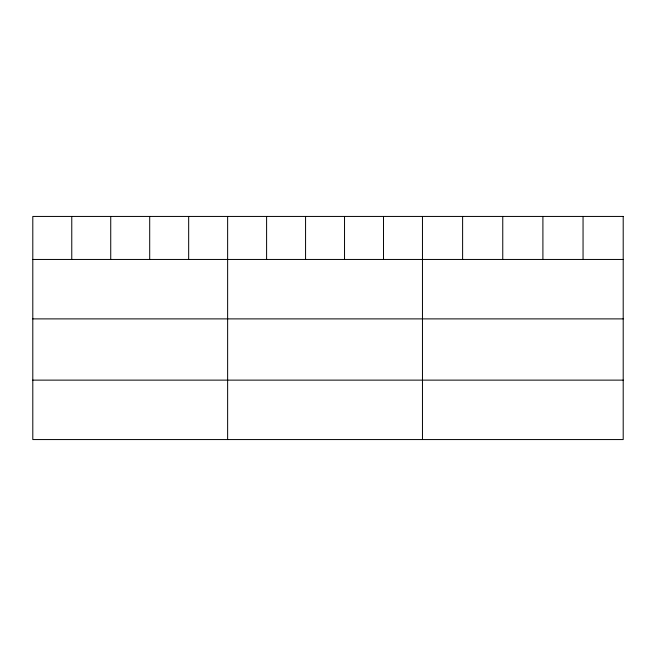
<?xml version="1.0" encoding="UTF-8"?>
<svg xmlns="http://www.w3.org/2000/svg" width="656" height="656" viewBox="0 0 656 656"><rect width="100%" height="100%" fill="white"/><g stroke="black" fill="none" stroke-linecap="round" stroke-linejoin="round"><path stroke-width="0.98" d="M32.8 259.456L623.2 259.456M32.8 318.89L623.2 318.89M32.8 380.127L623.2 380.127M583.053 216.439L583.053 259.456M542.906 216.439L542.906 259.456M502.758 216.439L502.758 259.456M462.611 216.439L462.611 259.456M422.464 216.439L422.464 439.561M383.498 216.439L383.498 259.456M344.531 216.439L344.531 259.456M305.565 216.439L305.565 259.456M266.598 216.439L266.598 259.456M227.632 216.439L227.632 439.561M188.666 216.439L188.666 259.456M149.699 216.439L149.699 259.456M110.733 216.439L110.733 259.456M71.766 216.439L71.766 259.456M623.2 216.439L32.8 216.439L32.8 439.561L623.2 439.561L623.2 216.439"/></g></svg>
